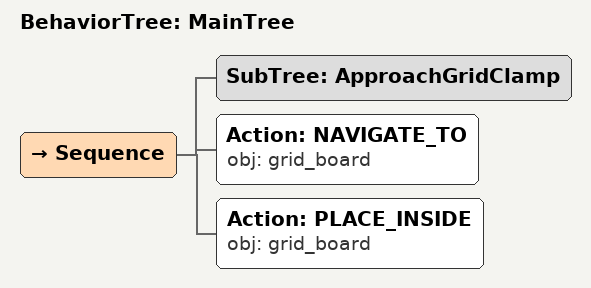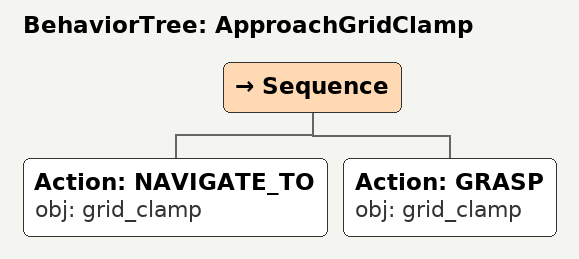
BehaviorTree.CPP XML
<root main_tree_to_execute="MainTree">
  <BehaviorTree ID="MainTree">
    <Sequence>
      <!-- Execute subtree ApproachGridClamp -->
      <SubTree ID="ApproachGridClamp" />
      <!-- Navigate to grid_board -->
      <Action ID="NAVIGATE_TO" obj="grid_board" />
      <!-- Place inside grid_board -->
      <Action ID="PLACE_INSIDE" obj="grid_board" />
    </Sequence>
  </BehaviorTree>
  <!-- Subtree definition ApproachGridClamp -->
  <BehaviorTree ID="ApproachGridClamp">
    <Sequence>
      <!-- Navigate to grid_clamp -->
      <Action ID="NAVIGATE_TO" obj="grid_clamp" />
      <!-- Grasp grid_clamp -->
      <Action ID="GRASP" obj="grid_clamp" />
    </Sequence>
  </BehaviorTree>
</root>
